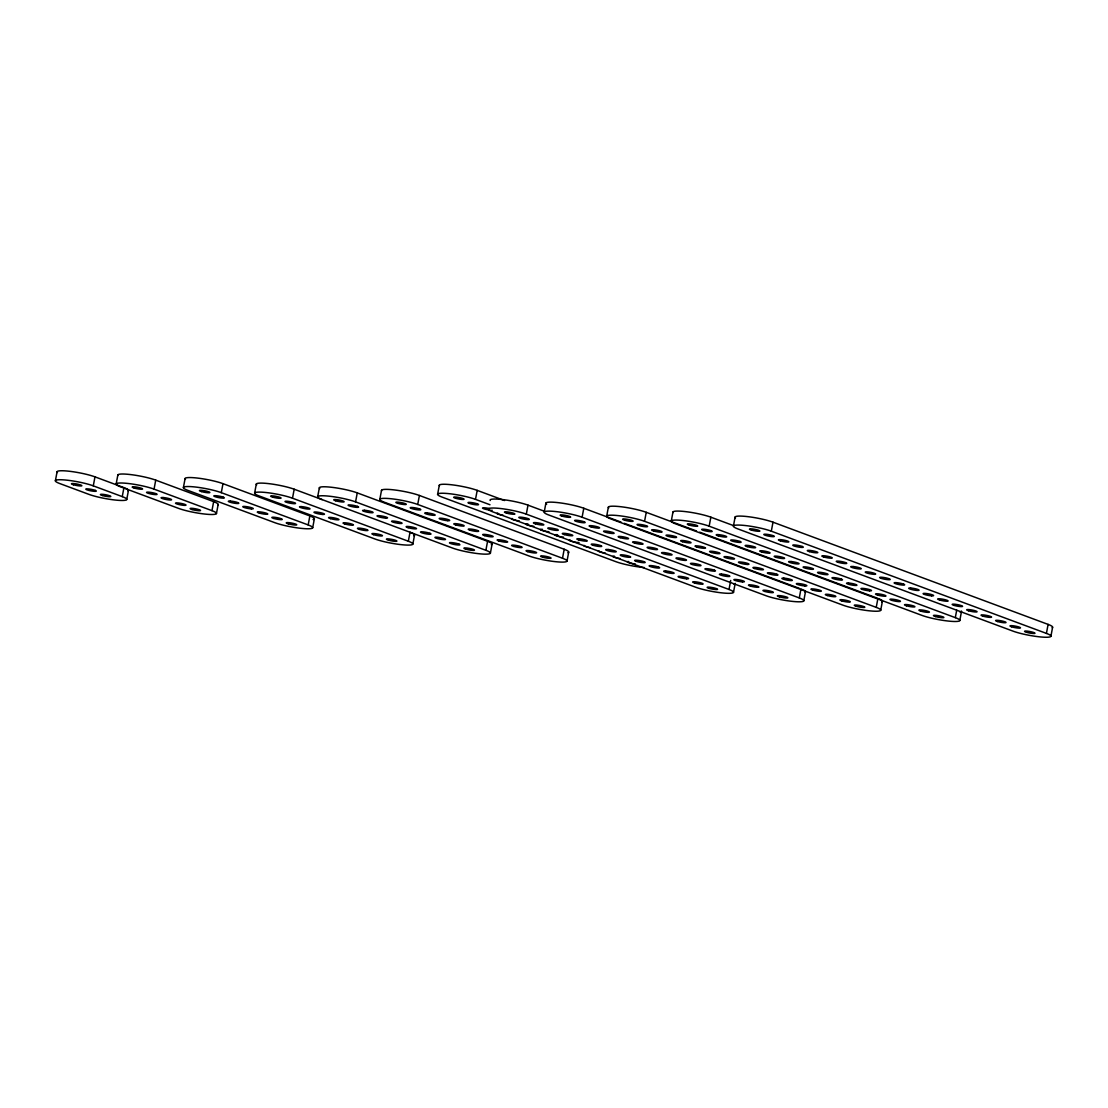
<?xml version="1.0" encoding="UTF-8"?>
<svg xmlns="http://www.w3.org/2000/svg" width="1108" height="1108" viewBox="0 0 1108 1108"><rect width="100%" height="100%" fill="white"/><g stroke="black" fill="none" stroke-linecap="round" stroke-linejoin="round"><path stroke-width="1.5" d="M55.4 480.706L57.09 471.717M94.969 476.856L123.93 487.617L122.254 496.619L93.294 485.858L94.969 476.856A21.564 3.075 10.6 0 0 69.458 471.274A21.564 3.075 10.6 0 0 57.464 472.52M116.16 483.974L117.85 474.986M126.741 499.5L128.431 490.512M155.729 480.138L213.65 501.647L211.96 510.649L154.054 489.127L155.729 480.138A21.564 3.075 10.6 0 0 130.979 474.626A21.564 3.075 10.6 0 0 117.974 475.498M183.416 487.506L185.105 478.517M216.462 513.53L218.137 504.542M222.985 483.656L309.866 515.94L308.176 524.929L221.309 492.658L222.985 483.656A21.564 3.075 10.6 0 0 197.473 478.074A21.564 3.075 10.6 0 0 185.479 479.321M254.632 493.06L256.308 484.071M413.727 535.718A21.564 3.075 10.6 0 0 410.029 532.255L408.34 541.244L292.512 498.212L294.188 489.224A21.564 3.075 10.6 0 0 268.676 483.628A21.564 3.075 10.6 0 0 256.682 484.875M317.691 496.73L319.381 487.742M312.678 527.81L314.353 518.821M294.188 489.224L452.493 548.031A21.564 3.075 10.6 0 0 478.005 553.626L479.501 553.792A21.564 3.075 10.6 0 0 484.722 554.139L485.803 554.152A21.564 3.075 10.6 0 0 486.855 550.676L355.571 501.882L357.261 492.88A21.564 3.075 10.6 0 0 331.749 487.298A21.564 3.075 10.6 0 0 319.755 488.545M379.836 499.32L381.512 490.318M419.406 495.47L564.194 549.263L562.504 558.252L417.716 504.459L419.406 495.47A21.564 3.075 10.6 0 0 394.656 489.971A21.564 3.075 10.6 0 0 381.637 490.83M412.841 544.139L414.517 535.136M437.632 494.223L439.308 485.235M489.985 504.749L475.512 499.376L477.202 490.373A21.564 3.075 10.6 0 0 452.452 484.875A21.564 3.075 10.6 0 0 439.433 485.747M485.886 550.288L487.575 541.3L357.261 492.88M490.387 553.183L492.063 544.18M730.698 580.467L729.009 589.47L526.314 514.154L527.99 505.151A21.564 3.075 10.6 0 0 503.24 499.653A21.564 3.075 10.6 0 0 490.221 500.525M544.208 512.104L545.898 503.115M567.005 561.133L568.681 552.144M801.943 589.317A21.564 3.075 10.6 0 0 800.959 588.944L799.284 597.932L582.102 517.242L583.778 508.253A21.564 3.075 10.6 0 0 557.518 502.575A21.564 3.075 10.6 0 0 546.659 504.223M606.685 516.162L608.361 507.173M699.702 532.172L877.91 598.389L876.234 607.378L644.565 521.3L646.241 512.312A21.564 3.075 10.6 0 0 620.729 506.716A21.564 3.075 10.6 0 0 608.735 507.963M671.282 521.037L672.958 512.048M956.716 610.134L955.304 617.641L709.162 526.189L710.851 517.187A21.564 3.075 10.6 0 0 686.101 511.688A21.564 3.075 10.6 0 0 673.082 512.561M733.427 526.037L735.116 517.048M733.51 592.351L735.186 583.362A21.564 3.075 10.6 0 1 733.87 584.068M772.996 522.187L1048.099 624.4L1046.423 633.402L771.32 531.189L772.996 522.187A21.564 3.075 10.6 0 0 747.485 516.605A21.564 3.075 10.6 0 0 735.49 517.851M803.771 600.827L805.461 591.824M880.721 610.259L882.397 601.27M959.805 620.522L961.481 611.533A21.564 3.075 10.6 0 0 961.37 611.02M1050.91 636.283L1052.6 627.294M614.4 556.174L614.206 556.174A5.388 0.776 10.6 0 0 615.854 557.712L616.63 557.906A5.388 0.776 10.6 0 0 619.898 558.487M557.587 534.749L556.895 534.679A5.388 0.776 10.6 0 0 556.562 535.815L557.213 536.009A5.388 0.776 10.6 0 0 560.357 536.715M635.355 563.972L635.147 563.958A5.388 0.776 10.6 0 1 628.388 562.518L627.931 562.324A5.388 0.776 10.6 0 1 628.679 561.548M710.851 517.187L733.524 525.607M646.241 512.312L696.475 530.967M583.778 508.253L621.062 522.103M624.303 523.308L799.339 588.348M527.99 505.151L544.208 511.19M477.202 490.373L504.542 500.539M644.565 521.3A21.564 3.075 10.6 0 0 614.788 515.317A21.564 3.075 10.6 0 0 611.173 519.043L842.842 605.12A21.564 3.075 10.6 0 0 872.605 611.104A21.564 3.075 10.6 0 0 876.234 607.378M881.137 599.83A21.564 3.075 10.6 0 1 881.608 601.852M878.879 598.763A21.564 3.075 10.6 0 1 880.5 599.483M519.306 520.912A5.388 0.776 10.6 0 1 512.824 519.569A5.388 0.776 10.6 0 1 512.339 518.516M475.512 499.376A21.564 3.075 10.6 0 0 445.735 493.379A21.564 3.075 10.6 0 0 442.12 497.118L615.868 561.673A21.564 3.075 10.6 0 0 644.288 567.545M563.446 537.117A5.388 0.776 10.6 0 1 561.188 536.854M503.267 515.331A5.388 0.776 10.6 0 1 498.074 514.098L497.617 513.904A5.388 0.776 10.6 0 1 497.852 513.143M492.174 510.248A5.388 0.776 10.6 0 1 491.661 510.248M490.345 510.151A5.388 0.776 10.6 0 1 482.506 508.129A5.388 0.776 10.6 0 1 489.224 508.517M533.793 526.3A5.388 0.776 10.6 0 1 526.799 524.763A5.388 0.776 10.6 0 1 527.948 523.918M548.959 531.729A5.388 0.776 10.6 0 1 541.521 530.233A5.388 0.776 10.6 0 1 542.421 529.305M590.149 547.615A5.388 0.776 10.6 0 1 585.523 546.563L584.955 546.369A5.388 0.776 10.6 0 1 584.318 545.441M579.055 542.518A5.388 0.776 10.6 0 1 578.528 542.518L577.919 542.491A5.388 0.776 10.6 0 1 576.465 542.352M575.661 542.227A5.388 0.776 10.6 0 1 572.421 541.577L571.686 541.383A5.388 0.776 10.6 0 1 570.246 540.039M605.425 553.1A5.388 0.776 10.6 0 1 599.428 551.756L598.971 551.562A5.388 0.776 10.6 0 1 598.805 550.828M526.314 514.154A21.564 3.075 10.6 0 0 496.536 508.156A21.564 3.075 10.6 0 0 492.921 511.896L695.616 587.198A21.564 3.075 10.6 0 0 725.394 593.196A21.564 3.075 10.6 0 0 729.009 589.47M582.102 517.242A21.564 3.075 10.6 0 0 552.324 511.259A21.564 3.075 10.6 0 0 548.709 514.985L765.891 595.675A21.564 3.075 10.6 0 0 795.655 601.672A21.564 3.075 10.6 0 0 799.284 597.932M803.549 590.052A21.564 3.075 10.6 0 1 805.059 592.24M709.162 526.189A21.564 3.075 10.6 0 0 679.398 520.192A21.564 3.075 10.6 0 0 675.769 523.918L921.911 615.369A21.564 3.075 10.6 0 0 951.689 621.366A21.564 3.075 10.6 0 0 955.304 617.641M960.691 612.101A21.564 3.075 10.6 0 1 960.165 612.239M771.32 531.189A21.564 3.075 10.6 0 0 741.543 525.192A21.564 3.075 10.6 0 0 737.928 528.932L1013.031 631.144A21.564 3.075 10.6 0 0 1042.794 637.128A21.564 3.075 10.6 0 0 1046.423 633.402M1048.099 624.4A21.564 3.075 10.6 0 1 1052.198 627.71M322.179 499.625A21.564 3.075 10.6 0 1 325.807 495.885A21.564 3.075 10.6 0 1 355.571 501.882M487.575 541.3A21.564 3.075 10.6 0 1 491.273 544.762M562.504 558.252A21.564 3.075 10.6 0 1 558.889 561.978A21.564 3.075 10.6 0 1 529.112 555.994L384.324 502.201A21.564 3.075 10.6 0 1 387.939 498.475A21.564 3.075 10.6 0 1 417.716 504.459M564.194 549.263A21.564 3.075 10.6 0 1 567.892 552.726M408.34 541.244A21.564 3.075 10.6 0 1 404.725 544.97A21.564 3.075 10.6 0 1 374.947 538.987L259.12 495.955A21.564 3.075 10.6 0 1 262.734 492.229A21.564 3.075 10.6 0 1 292.512 498.212M221.309 492.658A21.564 3.075 10.6 0 0 191.532 486.661A21.564 3.075 10.6 0 0 187.917 490.401L274.784 522.671A21.564 3.075 10.6 0 0 304.562 528.654A21.564 3.075 10.6 0 0 308.176 524.929M309.866 515.94A21.564 3.075 10.6 0 1 313.038 519.541M211.96 510.649A21.564 3.075 10.6 0 1 208.346 514.375A21.564 3.075 10.6 0 1 178.568 508.378L120.661 486.869A21.564 3.075 10.6 0 1 124.276 483.13A21.564 3.075 10.6 0 1 154.054 489.127M213.65 501.647A21.564 3.075 10.6 0 1 217.736 504.943M122.254 496.619A21.564 3.075 10.6 0 1 118.625 500.345A21.564 3.075 10.6 0 1 88.862 494.348L59.901 483.6A21.564 3.075 10.6 0 1 63.516 479.861A21.564 3.075 10.6 0 1 93.294 485.858M123.93 487.617A21.564 3.075 10.6 0 1 128.029 490.913M163.042 497.534L162.433 497.506A5.388 0.776 10.6 0 0 164.081 499.057L164.857 499.237A5.388 0.776 10.6 0 0 168.887 499.916L169.579 499.971A5.388 0.776 10.6 0 0 169.275 498.642L168.541 498.448A5.388 0.776 10.6 0 0 163.042 497.534M230.298 501.065L229.688 501.038A5.388 0.776 10.6 0 0 231.337 502.589L232.112 502.769A5.388 0.776 10.6 0 0 236.143 503.434L236.835 503.503A5.388 0.776 10.6 0 0 236.53 502.173L235.796 501.979A5.388 0.776 10.6 0 0 230.298 501.065M301.501 506.619L300.891 506.591A5.388 0.776 10.6 0 0 302.539 508.143L303.315 508.323A5.388 0.776 10.6 0 0 307.345 509.001L308.038 509.057A5.388 0.776 10.6 0 0 307.733 507.727L307.013 507.547A5.388 0.776 10.6 0 0 301.501 506.619M426.705 512.879L426.095 512.838A5.388 0.776 10.6 0 0 427.743 514.389L428.519 514.569A5.388 0.776 10.6 0 0 432.563 515.248L433.256 515.303A5.388 0.776 10.6 0 0 432.937 513.987L432.217 513.793A5.388 0.776 10.6 0 0 426.705 512.879M364.574 510.289L363.95 510.262A5.388 0.776 10.6 0 0 365.598 511.813L366.388 511.993A5.388 0.776 10.6 0 0 370.418 512.658L371.111 512.727A5.388 0.776 10.6 0 0 370.792 511.397L370.072 511.204A5.388 0.776 10.6 0 0 364.574 510.289M629.33 557.296L628.721 557.269A5.388 0.776 10.6 0 1 623.208 556.355L622.488 556.161A5.388 0.776 10.6 0 1 622.17 554.845L622.862 554.9A5.388 0.776 10.6 0 1 626.906 555.579L627.682 555.759A5.388 0.776 10.6 0 1 629.33 557.296M685.118 560.399L684.495 560.371A5.388 0.776 10.6 0 1 678.996 559.457L678.276 559.263A5.388 0.776 10.6 0 1 677.957 557.933L678.65 558.003A5.388 0.776 10.6 0 1 682.68 558.667L683.47 558.847A5.388 0.776 10.6 0 1 685.118 560.399M747.581 564.457L746.972 564.429A5.388 0.776 10.6 0 1 741.46 563.515L740.74 563.321A5.388 0.776 10.6 0 1 740.435 561.991L741.127 562.061A5.388 0.776 10.6 0 1 745.158 562.726L745.933 562.906A5.388 0.776 10.6 0 1 747.581 564.457M812.178 569.332L811.568 569.304A5.388 0.776 10.6 0 1 806.07 568.39L805.336 568.196A5.388 0.776 10.6 0 1 805.031 566.88L805.724 566.936A5.388 0.776 10.6 0 1 809.754 567.601L810.53 567.795A5.388 0.776 10.6 0 1 812.178 569.332M874.337 574.332L873.727 574.304A5.388 0.776 10.6 0 1 868.215 573.39L867.495 573.196A5.388 0.776 10.6 0 1 867.19 571.88L867.883 571.936A5.388 0.776 10.6 0 1 871.913 572.601L872.689 572.794A5.388 0.776 10.6 0 1 874.337 574.332M665.617 570.98L664.994 570.952A5.388 0.776 10.6 0 0 666.642 572.49L667.432 572.684A5.388 0.776 10.6 0 0 671.462 573.348L672.154 573.418A5.388 0.776 10.6 0 0 671.836 572.088L671.116 571.894A5.388 0.776 10.6 0 0 665.617 570.98M721.405 574.082L720.782 574.041A5.388 0.776 10.6 0 0 722.43 575.592L723.219 575.772A5.388 0.776 10.6 0 0 727.25 576.451L727.942 576.506A5.388 0.776 10.6 0 0 727.624 575.191L726.903 574.997A5.388 0.776 10.6 0 0 721.405 574.082M783.868 578.141L783.259 578.099A5.388 0.776 10.6 0 0 784.907 579.65L785.683 579.83A5.388 0.776 10.6 0 0 789.713 580.509L790.406 580.564A5.388 0.776 10.6 0 0 790.101 579.249L789.367 579.055A5.388 0.776 10.6 0 0 783.868 578.141M848.465 583.016L847.855 582.988A5.388 0.776 10.6 0 0 849.504 584.525L850.279 584.719A5.388 0.776 10.6 0 0 854.31 585.384L855.002 585.439A5.388 0.776 10.6 0 0 854.697 584.124L853.977 583.93A5.388 0.776 10.6 0 0 848.465 583.016M910.624 588.016L910.014 587.988A5.388 0.776 10.6 0 0 911.662 589.525L912.438 589.719A5.388 0.776 10.6 0 0 916.468 590.384L917.161 590.439A5.388 0.776 10.6 0 0 916.856 589.124L916.122 588.93A5.388 0.776 10.6 0 0 910.624 588.016M447.729 520.677L447.036 520.621A5.388 0.776 10.6 0 1 440.291 519.181L439.821 519.001A5.388 0.776 10.6 0 1 440.873 518.239A5.388 0.776 10.6 0 1 447.424 519.361L448.075 519.555A5.388 0.776 10.6 0 1 447.729 520.677M385.584 518.101L384.891 518.045A5.388 0.776 10.6 0 1 378.147 516.605L377.69 516.425A5.388 0.776 10.6 0 1 378.728 515.649A5.388 0.776 10.6 0 1 385.279 516.785L385.93 516.979A5.388 0.776 10.6 0 1 385.584 518.101M322.525 514.431L321.832 514.375A5.388 0.776 10.6 0 1 315.074 512.935L314.617 512.755A5.388 0.776 10.6 0 1 315.669 511.993A5.388 0.776 10.6 0 1 322.206 513.115L322.857 513.309A5.388 0.776 10.6 0 1 322.525 514.431M251.322 508.877L250.616 508.821A5.388 0.776 10.6 0 1 243.871 507.381L243.414 507.187A5.388 0.776 10.6 0 1 244.453 506.425A5.388 0.776 10.6 0 1 251.004 507.561L251.654 507.755A5.388 0.776 10.6 0 1 251.322 508.877M184.067 505.345L183.374 505.29A5.388 0.776 10.6 0 1 176.615 503.849L176.158 503.669A5.388 0.776 10.6 0 1 177.211 502.907A5.388 0.776 10.6 0 1 183.748 504.029L184.399 504.223A5.388 0.776 10.6 0 1 184.067 505.345M853.395 566.562L852.703 566.493A5.388 0.776 10.6 0 0 852.371 567.628L853.021 567.822A5.388 0.776 10.6 0 0 859.559 568.944A5.388 0.776 10.6 0 0 860.611 568.182L860.154 568.002A5.388 0.776 10.6 0 0 853.395 566.562M791.25 561.548L790.558 561.493A5.388 0.776 10.6 0 0 790.212 562.615L790.863 562.822A5.388 0.776 10.6 0 0 797.414 563.944A5.388 0.776 10.6 0 0 798.452 563.183L797.995 562.989A5.388 0.776 10.6 0 0 791.25 561.548M726.64 556.673L725.948 556.618A5.388 0.776 10.6 0 0 725.615 557.74L726.266 557.933A5.388 0.776 10.6 0 0 732.803 559.069A5.388 0.776 10.6 0 0 733.856 558.293L733.399 558.113A5.388 0.776 10.6 0 0 726.64 556.673M664.177 552.615L663.484 552.56A5.388 0.776 10.6 0 0 663.138 553.681L663.789 553.875A5.388 0.776 10.6 0 0 670.34 555.011A5.388 0.776 10.6 0 0 671.393 554.235L670.922 554.055A5.388 0.776 10.6 0 0 664.177 552.615M608.389 549.526L607.696 549.457A5.388 0.776 10.6 0 0 607.35 550.593L608.001 550.787A5.388 0.776 10.6 0 0 614.552 551.909A5.388 0.776 10.6 0 0 615.605 551.147L615.134 550.967A5.388 0.776 10.6 0 0 608.389 549.526M931.634 595.827L930.942 595.772A5.388 0.776 10.6 0 1 924.197 594.331L923.74 594.137A5.388 0.776 10.6 0 1 924.778 593.376A5.388 0.776 10.6 0 1 931.329 594.497L931.98 594.705A5.388 0.776 10.6 0 1 931.634 595.827M869.489 590.827L868.797 590.758A5.388 0.776 10.6 0 1 862.038 589.331L861.581 589.137A5.388 0.776 10.6 0 1 862.633 588.376A5.388 0.776 10.6 0 1 869.171 589.498L869.822 589.691A5.388 0.776 10.6 0 1 869.489 590.827M804.879 585.938L804.186 585.883A5.388 0.776 10.6 0 1 797.441 584.442L796.984 584.262A5.388 0.776 10.6 0 1 798.023 583.5A5.388 0.776 10.6 0 1 804.574 584.622L805.225 584.816A5.388 0.776 10.6 0 1 804.879 585.938M742.415 581.88L741.723 581.825A5.388 0.776 10.6 0 1 734.978 580.384L734.507 580.204A5.388 0.776 10.6 0 1 735.56 579.442A5.388 0.776 10.6 0 1 742.111 580.564L742.762 580.758A5.388 0.776 10.6 0 1 742.415 581.88M686.628 578.791L685.935 578.736A5.388 0.776 10.6 0 1 679.19 577.296L678.733 577.102A5.388 0.776 10.6 0 1 679.772 576.34A5.388 0.776 10.6 0 1 686.323 577.476L686.974 577.67A5.388 0.776 10.6 0 1 686.628 578.791M429.932 533.308L429.364 533.114A5.388 0.776 10.6 0 0 420.652 531.882A5.388 0.776 10.6 0 0 426.774 533.987A5.388 0.776 10.6 0 0 429.932 533.308M458.892 544.07L458.324 543.876A5.388 0.776 10.6 0 0 449.613 542.643A5.388 0.776 10.6 0 0 455.734 544.734A5.388 0.776 10.6 0 0 458.892 544.07M773.273 535.718L772.719 535.524A5.388 0.776 10.6 0 0 765.836 534.222A5.388 0.776 10.6 0 0 764.465 534.97L764.922 535.15A5.388 0.776 10.6 0 0 772.373 536.646A5.388 0.776 10.6 0 0 773.273 535.718M802.234 546.479L801.666 546.286A5.388 0.776 10.6 0 0 794.796 544.984A5.388 0.776 10.6 0 0 793.425 545.732L793.882 545.912A5.388 0.776 10.6 0 0 801.333 547.407A5.388 0.776 10.6 0 0 802.234 546.479M903.588 584.138L903.02 583.944A5.388 0.776 10.6 0 0 896.137 582.642A5.388 0.776 10.6 0 0 894.779 583.39L895.236 583.57A5.388 0.776 10.6 0 0 902.688 585.066A5.388 0.776 10.6 0 0 903.588 584.138M881.317 578.39L880.763 578.196A5.388 0.776 10.6 0 1 881.663 577.254A5.388 0.776 10.6 0 1 889.101 578.75L889.572 578.944A5.388 0.776 10.6 0 1 888.2 579.692A5.388 0.776 10.6 0 1 881.317 578.39M982.671 616.034L982.117 615.84A5.388 0.776 10.6 0 1 983.018 614.912A5.388 0.776 10.6 0 1 990.455 616.408L990.926 616.602A5.388 0.776 10.6 0 1 989.555 617.35A5.388 0.776 10.6 0 1 982.671 616.034M1011.632 626.796L1011.064 626.602A5.388 0.776 10.6 0 1 1011.978 625.674A5.388 0.776 10.6 0 1 1019.415 627.17L1019.872 627.363A5.388 0.776 10.6 0 1 1018.515 628.097A5.388 0.776 10.6 0 1 1011.632 626.796M711.128 530.718L710.56 530.524A5.388 0.776 10.6 0 0 703.677 529.222A5.388 0.776 10.6 0 0 702.32 529.97L702.777 530.15A5.388 0.776 10.6 0 0 710.214 531.646A5.388 0.776 10.6 0 0 711.128 530.718M740.075 541.48L739.521 541.286A5.388 0.776 10.6 0 0 732.637 539.984A5.388 0.776 10.6 0 0 731.266 540.718L731.737 540.912A5.388 0.776 10.6 0 0 739.175 542.408A5.388 0.776 10.6 0 0 740.075 541.48M841.429 579.138L840.875 578.944A5.388 0.776 10.6 0 0 833.992 577.628A5.388 0.776 10.6 0 0 832.62 578.376L833.091 578.57A5.388 0.776 10.6 0 0 840.529 580.066A5.388 0.776 10.6 0 0 841.429 579.138M819.172 573.376L818.604 573.182A5.388 0.776 10.6 0 1 819.505 572.254A5.388 0.776 10.6 0 1 826.956 573.75L827.413 573.944A5.388 0.776 10.6 0 1 826.056 574.678A5.388 0.776 10.6 0 1 819.172 573.376M920.526 611.034L919.959 610.84A5.388 0.776 10.6 0 1 920.859 609.912A5.388 0.776 10.6 0 1 928.31 611.408L928.767 611.588A5.388 0.776 10.6 0 1 927.396 612.336A5.388 0.776 10.6 0 1 920.526 611.034M646.518 525.843L645.964 525.649A5.388 0.776 10.6 0 0 639.081 524.333A5.388 0.776 10.6 0 0 637.709 525.081L638.18 525.275A5.388 0.776 10.6 0 0 645.618 526.771A5.388 0.776 10.6 0 0 646.518 525.843M675.478 536.591L674.911 536.397A5.388 0.776 10.6 0 0 668.041 535.095A5.388 0.776 10.6 0 0 666.67 535.843L667.127 536.037A5.388 0.776 10.6 0 0 674.578 537.532A5.388 0.776 10.6 0 0 675.478 536.591M776.833 574.249L776.265 574.055A5.388 0.776 10.6 0 0 769.395 572.753A5.388 0.776 10.6 0 0 768.024 573.501L768.481 573.681A5.388 0.776 10.6 0 0 775.932 575.191A5.388 0.776 10.6 0 0 776.833 574.249M754.562 568.501L754.008 568.307A5.388 0.776 10.6 0 1 754.908 567.379A5.388 0.776 10.6 0 1 762.359 568.875L762.816 569.055A5.388 0.776 10.6 0 1 761.445 569.803A5.388 0.776 10.6 0 1 754.562 568.501M855.916 606.159L855.362 605.965A5.388 0.776 10.6 0 1 856.262 605.037A5.388 0.776 10.6 0 1 863.7 606.533L864.171 606.713A5.388 0.776 10.6 0 1 862.8 607.461A5.388 0.776 10.6 0 1 855.916 606.159M584.054 521.771L583.487 521.591A5.388 0.776 10.6 0 0 576.603 520.275A5.388 0.776 10.6 0 0 575.246 521.023L575.703 521.217A5.388 0.776 10.6 0 0 583.154 522.713A5.388 0.776 10.6 0 0 584.054 521.771M613.015 532.533L612.447 532.339A5.388 0.776 10.6 0 0 605.564 531.037A5.388 0.776 10.6 0 0 604.206 531.785L604.663 531.979A5.388 0.776 10.6 0 0 612.101 533.474A5.388 0.776 10.6 0 0 613.015 532.533M714.369 570.191L713.801 569.997A5.388 0.776 10.6 0 0 706.918 568.695A5.388 0.776 10.6 0 0 705.561 569.443L706.018 569.623A5.388 0.776 10.6 0 0 713.455 571.132A5.388 0.776 10.6 0 0 714.369 570.191M692.098 564.443L691.531 564.249A5.388 0.776 10.6 0 1 692.445 563.321A5.388 0.776 10.6 0 1 699.882 564.817L700.339 564.997A5.388 0.776 10.6 0 1 698.982 565.745A5.388 0.776 10.6 0 1 692.098 564.443M528.267 518.683L527.699 518.489A5.388 0.776 10.6 0 0 520.829 517.187A5.388 0.776 10.6 0 0 519.458 517.935L519.915 518.115A5.388 0.776 10.6 0 0 527.366 519.61A5.388 0.776 10.6 0 0 528.267 518.683M557.227 529.444L556.659 529.25A5.388 0.776 10.6 0 0 549.776 527.948A5.388 0.776 10.6 0 0 548.418 528.696L548.875 528.876A5.388 0.776 10.6 0 0 556.313 530.372A5.388 0.776 10.6 0 0 557.227 529.444M477.465 503.905L476.911 503.711A5.388 0.776 10.6 0 0 470.027 502.409A5.388 0.776 10.6 0 0 468.656 503.157L469.127 503.337A5.388 0.776 10.6 0 0 476.565 504.832A5.388 0.776 10.6 0 0 477.465 503.905M658.581 567.102L658.014 566.908A5.388 0.776 10.6 0 0 651.13 565.606A5.388 0.776 10.6 0 0 649.773 566.354L650.23 566.534A5.388 0.776 10.6 0 0 657.667 568.03A5.388 0.776 10.6 0 0 658.581 567.102M636.311 561.354L635.743 561.16A5.388 0.776 10.6 0 1 636.657 560.219A5.388 0.776 10.6 0 1 644.094 561.714L644.551 561.908A5.388 0.776 10.6 0 1 643.194 562.656A5.388 0.776 10.6 0 1 636.311 561.354M419.683 508.988L419.115 508.794A5.388 0.776 10.6 0 0 412.231 507.492A5.388 0.776 10.6 0 0 410.874 508.24L411.331 508.42A5.388 0.776 10.6 0 0 418.769 509.929A5.388 0.776 10.6 0 0 419.683 508.988M498.766 540.898L498.198 540.704A5.388 0.776 10.6 0 1 499.112 539.776A5.388 0.776 10.6 0 1 506.55 541.272L507.007 541.452A5.388 0.776 10.6 0 1 505.65 542.2A5.388 0.776 10.6 0 1 498.766 540.898M527.727 551.659L527.159 551.465A5.388 0.776 10.6 0 1 528.059 550.524A5.388 0.776 10.6 0 1 535.51 552.033L535.967 552.213A5.388 0.776 10.6 0 1 534.596 552.961A5.388 0.776 10.6 0 1 527.727 551.659M357.538 506.411L356.97 506.218A5.388 0.776 10.6 0 0 350.086 504.916A5.388 0.776 10.6 0 0 348.729 505.664L349.186 505.844A5.388 0.776 10.6 0 0 356.624 507.339A5.388 0.776 10.6 0 0 357.538 506.411M436.621 538.322L436.053 538.128A5.388 0.776 10.6 0 1 436.968 537.186A5.388 0.776 10.6 0 1 444.405 538.682L444.862 538.876A5.388 0.776 10.6 0 1 443.505 539.624A5.388 0.776 10.6 0 1 436.621 538.322M465.582 549.083L465.014 548.889A5.388 0.776 10.6 0 1 465.928 547.948A5.388 0.776 10.6 0 1 473.365 549.443L473.822 549.637A5.388 0.776 10.6 0 1 472.465 550.385A5.388 0.776 10.6 0 1 465.582 549.083M294.465 502.741L293.911 502.547A5.388 0.776 10.6 0 0 287.027 501.245A5.388 0.776 10.6 0 0 285.656 501.993L286.113 502.173A5.388 0.776 10.6 0 0 293.565 503.669A5.388 0.776 10.6 0 0 294.465 502.741M373.562 534.652L372.994 534.458A5.388 0.776 10.6 0 1 373.895 533.53A5.388 0.776 10.6 0 1 381.346 535.025L381.803 535.206A5.388 0.776 10.6 0 1 380.432 535.953A5.388 0.776 10.6 0 1 373.562 534.652M223.262 497.187L222.694 496.993A5.388 0.776 10.6 0 0 215.825 495.691A5.388 0.776 10.6 0 0 214.453 496.439L214.91 496.619A5.388 0.776 10.6 0 0 222.362 498.115A5.388 0.776 10.6 0 0 223.262 497.187M156.006 493.656L155.439 493.462A5.388 0.776 10.6 0 0 148.569 492.16A5.388 0.776 10.6 0 0 147.198 492.908L147.655 493.088A5.388 0.776 10.6 0 0 155.106 494.584A5.388 0.776 10.6 0 0 156.006 493.656M95.246 490.387L94.679 490.193A5.388 0.776 10.6 0 0 87.809 488.891A5.388 0.776 10.6 0 0 86.438 489.639L86.895 489.819A5.388 0.776 10.6 0 0 94.346 491.315A5.388 0.776 10.6 0 0 95.246 490.387M682.597 541.729A5.388 0.776 10.6 0 0 691.046 542.754A5.388 0.776 10.6 0 0 683.705 540.593A5.388 0.776 10.6 0 0 682.597 541.729M624.677 520.22A5.388 0.776 10.6 0 0 633.125 521.231A5.388 0.776 10.6 0 0 625.785 519.07A5.388 0.776 10.6 0 0 624.677 520.22M711.558 552.49A5.388 0.776 10.6 0 0 720.006 553.515A5.388 0.776 10.6 0 0 712.666 551.355A5.388 0.776 10.6 0 0 711.558 552.49M653.637 530.981A5.388 0.776 10.6 0 0 662.085 531.992A5.388 0.776 10.6 0 0 654.745 529.832A5.388 0.776 10.6 0 0 653.637 530.981M697.084 547.117A5.388 0.776 10.6 0 0 705.533 548.128A5.388 0.776 10.6 0 0 698.192 545.967A5.388 0.776 10.6 0 0 697.084 547.117M841.872 600.91A5.388 0.776 10.6 0 0 850.321 601.921A5.388 0.776 10.6 0 0 842.98 599.774A5.388 0.776 10.6 0 0 841.872 600.91M827.385 595.536A5.388 0.776 10.6 0 0 835.834 596.547A5.388 0.776 10.6 0 0 828.493 594.387A5.388 0.776 10.6 0 0 827.385 595.536M812.912 590.149A5.388 0.776 10.6 0 0 821.36 591.173A5.388 0.776 10.6 0 0 814.02 589.013A5.388 0.776 10.6 0 0 812.912 590.149M455.637 498.281A5.388 0.776 10.6 0 0 464.086 499.306A5.388 0.776 10.6 0 0 456.745 497.146A5.388 0.776 10.6 0 0 455.637 498.281M564.346 534.582A5.388 0.776 10.6 0 0 572.794 535.593A5.388 0.776 10.6 0 0 565.454 533.433A5.388 0.776 10.6 0 0 564.346 534.582M506.425 513.059A5.388 0.776 10.6 0 0 514.874 514.084A5.388 0.776 10.6 0 0 507.533 511.924A5.388 0.776 10.6 0 0 506.425 513.059M593.306 545.344A5.388 0.776 10.6 0 0 601.755 546.355A5.388 0.776 10.6 0 0 594.414 544.194A5.388 0.776 10.6 0 0 593.306 545.344M535.386 523.821A5.388 0.776 10.6 0 0 543.834 524.846A5.388 0.776 10.6 0 0 536.494 522.685A5.388 0.776 10.6 0 0 535.386 523.821M578.819 539.956A5.388 0.776 10.6 0 0 587.268 540.981A5.388 0.776 10.6 0 0 579.927 538.82A5.388 0.776 10.6 0 0 578.819 539.956M709.134 588.376A5.388 0.776 10.6 0 0 717.582 589.387A5.388 0.776 10.6 0 0 710.242 587.24A5.388 0.776 10.6 0 0 709.134 588.376M694.661 583.002A5.388 0.776 10.6 0 0 703.109 584.013A5.388 0.776 10.6 0 0 695.755 581.852A5.388 0.776 10.6 0 0 694.661 583.002M620.134 537.671A5.388 0.776 10.6 0 0 628.582 538.696A5.388 0.776 10.6 0 0 621.242 536.535A5.388 0.776 10.6 0 0 620.134 537.671M562.213 516.162A5.388 0.776 10.6 0 0 570.662 517.173A5.388 0.776 10.6 0 0 563.321 515.012A5.388 0.776 10.6 0 0 562.213 516.162M649.094 548.432A5.388 0.776 10.6 0 0 657.543 549.457A5.388 0.776 10.6 0 0 650.202 547.297A5.388 0.776 10.6 0 0 649.094 548.432M591.173 526.923A5.388 0.776 10.6 0 0 599.622 527.934A5.388 0.776 10.6 0 0 592.281 525.774A5.388 0.776 10.6 0 0 591.173 526.923M634.607 543.058A5.388 0.776 10.6 0 0 643.056 544.07A5.388 0.776 10.6 0 0 635.715 541.909A5.388 0.776 10.6 0 0 634.607 543.058M779.395 596.852A5.388 0.776 10.6 0 0 787.843 597.863A5.388 0.776 10.6 0 0 780.503 595.702A5.388 0.776 10.6 0 0 779.395 596.852M764.922 591.464A5.388 0.776 10.6 0 0 773.37 592.489A5.388 0.776 10.6 0 0 766.03 590.329A5.388 0.776 10.6 0 0 764.922 591.464M750.435 586.09A5.388 0.776 10.6 0 0 758.883 587.115A5.388 0.776 10.6 0 0 751.543 584.955A5.388 0.776 10.6 0 0 750.435 586.09M747.194 546.618A5.388 0.776 10.6 0 0 755.642 547.629A5.388 0.776 10.6 0 0 748.302 545.468A5.388 0.776 10.6 0 0 747.194 546.618M689.287 525.095A5.388 0.776 10.6 0 0 697.735 526.106A5.388 0.776 10.6 0 0 690.395 523.959A5.388 0.776 10.6 0 0 689.287 525.095M776.154 557.366A5.388 0.776 10.6 0 0 784.602 558.39A5.388 0.776 10.6 0 0 777.262 556.23A5.388 0.776 10.6 0 0 776.154 557.366M718.247 535.856A5.388 0.776 10.6 0 0 726.696 536.868A5.388 0.776 10.6 0 0 719.355 534.707A5.388 0.776 10.6 0 0 718.247 535.856M761.681 551.992A5.388 0.776 10.6 0 0 770.129 553.003A5.388 0.776 10.6 0 0 762.789 550.856A5.388 0.776 10.6 0 0 761.681 551.992M906.469 605.785A5.388 0.776 10.6 0 0 914.917 606.81A5.388 0.776 10.6 0 0 907.577 604.649A5.388 0.776 10.6 0 0 906.469 605.785M935.429 616.547A5.388 0.776 10.6 0 0 943.878 617.558A5.388 0.776 10.6 0 0 936.537 615.411A5.388 0.776 10.6 0 0 935.429 616.547M891.995 600.411A5.388 0.776 10.6 0 0 900.444 601.422A5.388 0.776 10.6 0 0 893.103 599.262A5.388 0.776 10.6 0 0 891.995 600.411M877.508 595.024A5.388 0.776 10.6 0 0 885.957 596.049A5.388 0.776 10.6 0 0 878.616 593.888A5.388 0.776 10.6 0 0 877.508 595.024M809.352 551.618A5.388 0.776 10.6 0 0 817.801 552.629A5.388 0.776 10.6 0 0 810.46 550.468A5.388 0.776 10.6 0 0 809.352 551.618M751.432 530.095A5.388 0.776 10.6 0 0 759.88 531.12A5.388 0.776 10.6 0 0 752.54 528.959A5.388 0.776 10.6 0 0 751.432 530.095M838.313 562.379A5.388 0.776 10.6 0 0 846.761 563.39A5.388 0.776 10.6 0 0 839.421 561.23A5.388 0.776 10.6 0 0 838.313 562.379M780.392 540.856A5.388 0.776 10.6 0 0 788.841 541.881A5.388 0.776 10.6 0 0 781.5 539.721A5.388 0.776 10.6 0 0 780.392 540.856M823.826 556.992A5.388 0.776 10.6 0 0 832.274 558.016A5.388 0.776 10.6 0 0 824.934 555.856A5.388 0.776 10.6 0 0 823.826 556.992M968.627 610.785A5.388 0.776 10.6 0 0 977.076 611.81A5.388 0.776 10.6 0 0 969.735 609.649A5.388 0.776 10.6 0 0 968.627 610.785M1026.534 632.308A5.388 0.776 10.6 0 0 1034.983 633.333A5.388 0.776 10.6 0 0 1027.642 631.172A5.388 0.776 10.6 0 0 1026.534 632.308M997.574 621.546A5.388 0.776 10.6 0 0 1006.022 622.571A5.388 0.776 10.6 0 0 998.682 620.411A5.388 0.776 10.6 0 0 997.574 621.546M954.14 605.411A5.388 0.776 10.6 0 0 962.589 606.422A5.388 0.776 10.6 0 0 955.248 604.275A5.388 0.776 10.6 0 0 954.14 605.411M939.667 600.037A5.388 0.776 10.6 0 0 948.116 601.048A5.388 0.776 10.6 0 0 940.775 598.888A5.388 0.776 10.6 0 0 939.667 600.037M393.617 522.311A5.388 0.776 10.6 0 0 402.066 523.322A5.388 0.776 10.6 0 0 394.725 521.162A5.388 0.776 10.6 0 0 393.617 522.311M408.09 527.685A5.388 0.776 10.6 0 0 416.539 528.71A5.388 0.776 10.6 0 0 409.198 526.549A5.388 0.776 10.6 0 0 408.09 527.685M335.696 500.788A5.388 0.776 10.6 0 0 344.145 501.813A5.388 0.776 10.6 0 0 336.804 499.653A5.388 0.776 10.6 0 0 335.696 500.788M484.708 535.649A5.388 0.776 10.6 0 0 493.157 536.66A5.388 0.776 10.6 0 0 485.816 534.499A5.388 0.776 10.6 0 0 484.708 535.649M542.629 557.172A5.388 0.776 10.6 0 0 551.078 558.183A5.388 0.776 10.6 0 0 543.737 556.022A5.388 0.776 10.6 0 0 542.629 557.172M513.669 546.41A5.388 0.776 10.6 0 0 522.117 547.421A5.388 0.776 10.6 0 0 514.777 545.261A5.388 0.776 10.6 0 0 513.669 546.41M470.235 530.261A5.388 0.776 10.6 0 0 478.684 531.286A5.388 0.776 10.6 0 0 471.343 529.125A5.388 0.776 10.6 0 0 470.235 530.261M397.841 503.364A5.388 0.776 10.6 0 0 406.29 504.389A5.388 0.776 10.6 0 0 398.949 502.229A5.388 0.776 10.6 0 0 397.841 503.364M455.748 524.887A5.388 0.776 10.6 0 0 464.197 525.898A5.388 0.776 10.6 0 0 456.856 523.752A5.388 0.776 10.6 0 0 455.748 524.887M330.544 518.641A5.388 0.776 10.6 0 0 338.993 519.652A5.388 0.776 10.6 0 0 331.652 517.505A5.388 0.776 10.6 0 0 330.544 518.641M359.504 529.402A5.388 0.776 10.6 0 0 367.953 530.413A5.388 0.776 10.6 0 0 360.612 528.253A5.388 0.776 10.6 0 0 359.504 529.402M345.017 524.015A5.388 0.776 10.6 0 0 353.466 525.04A5.388 0.776 10.6 0 0 346.125 522.879A5.388 0.776 10.6 0 0 345.017 524.015M388.465 540.164A5.388 0.776 10.6 0 0 396.913 541.175A5.388 0.776 10.6 0 0 389.573 539.014A5.388 0.776 10.6 0 0 388.465 540.164M272.623 497.118A5.388 0.776 10.6 0 0 281.072 498.143A5.388 0.776 10.6 0 0 273.731 495.982A5.388 0.776 10.6 0 0 272.623 497.118M201.421 491.564A5.388 0.776 10.6 0 0 209.869 492.589A5.388 0.776 10.6 0 0 202.529 490.429A5.388 0.776 10.6 0 0 201.421 491.564M259.341 513.087A5.388 0.776 10.6 0 0 267.79 514.098A5.388 0.776 10.6 0 0 260.449 511.938A5.388 0.776 10.6 0 0 259.341 513.087M273.815 518.461A5.388 0.776 10.6 0 0 282.263 519.486A5.388 0.776 10.6 0 0 274.923 517.325A5.388 0.776 10.6 0 0 273.815 518.461M288.302 523.849A5.388 0.776 10.6 0 0 296.75 524.86A5.388 0.776 10.6 0 0 289.41 522.699A5.388 0.776 10.6 0 0 288.302 523.849M134.165 488.032A5.388 0.776 10.6 0 0 142.613 489.057A5.388 0.776 10.6 0 0 135.273 486.897A5.388 0.776 10.6 0 0 134.165 488.032M192.086 509.555A5.388 0.776 10.6 0 0 200.534 510.566A5.388 0.776 10.6 0 0 193.194 508.42A5.388 0.776 10.6 0 0 192.086 509.555M102.365 495.525A5.388 0.776 10.6 0 0 110.814 496.536A5.388 0.776 10.6 0 0 103.473 494.39A5.388 0.776 10.6 0 0 102.365 495.525M73.405 484.764A5.388 0.776 10.6 0 0 81.853 485.789A5.388 0.776 10.6 0 0 74.513 483.628A5.388 0.776 10.6 0 0 73.405 484.764"/></g></svg>
